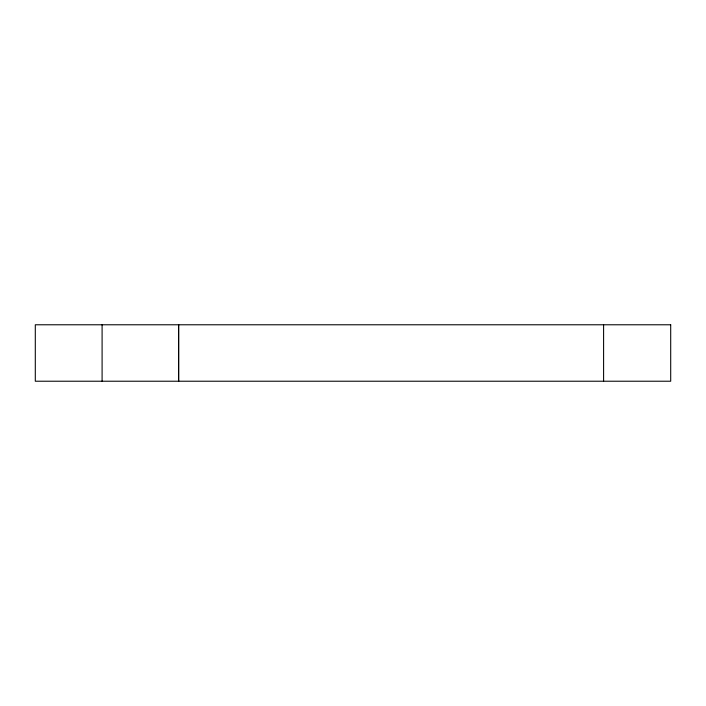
<?xml version="1.0" encoding="UTF-8"?>
<svg xmlns="http://www.w3.org/2000/svg" width="706" height="706" viewBox="0 0 706 706"><rect width="100%" height="100%" fill="white"/><g stroke="black" fill="none" stroke-linecap="round" stroke-linejoin="round"><path stroke-width="1.06" d="M603.595 324.778L603.595 381.222M178.68 324.778L178.68 381.222M178.574 324.778L178.574 381.222M102.096 324.778L102.096 381.222M670.7 324.778L35.3 324.778L35.3 381.222L670.7 381.222L670.7 324.778"/></g></svg>
